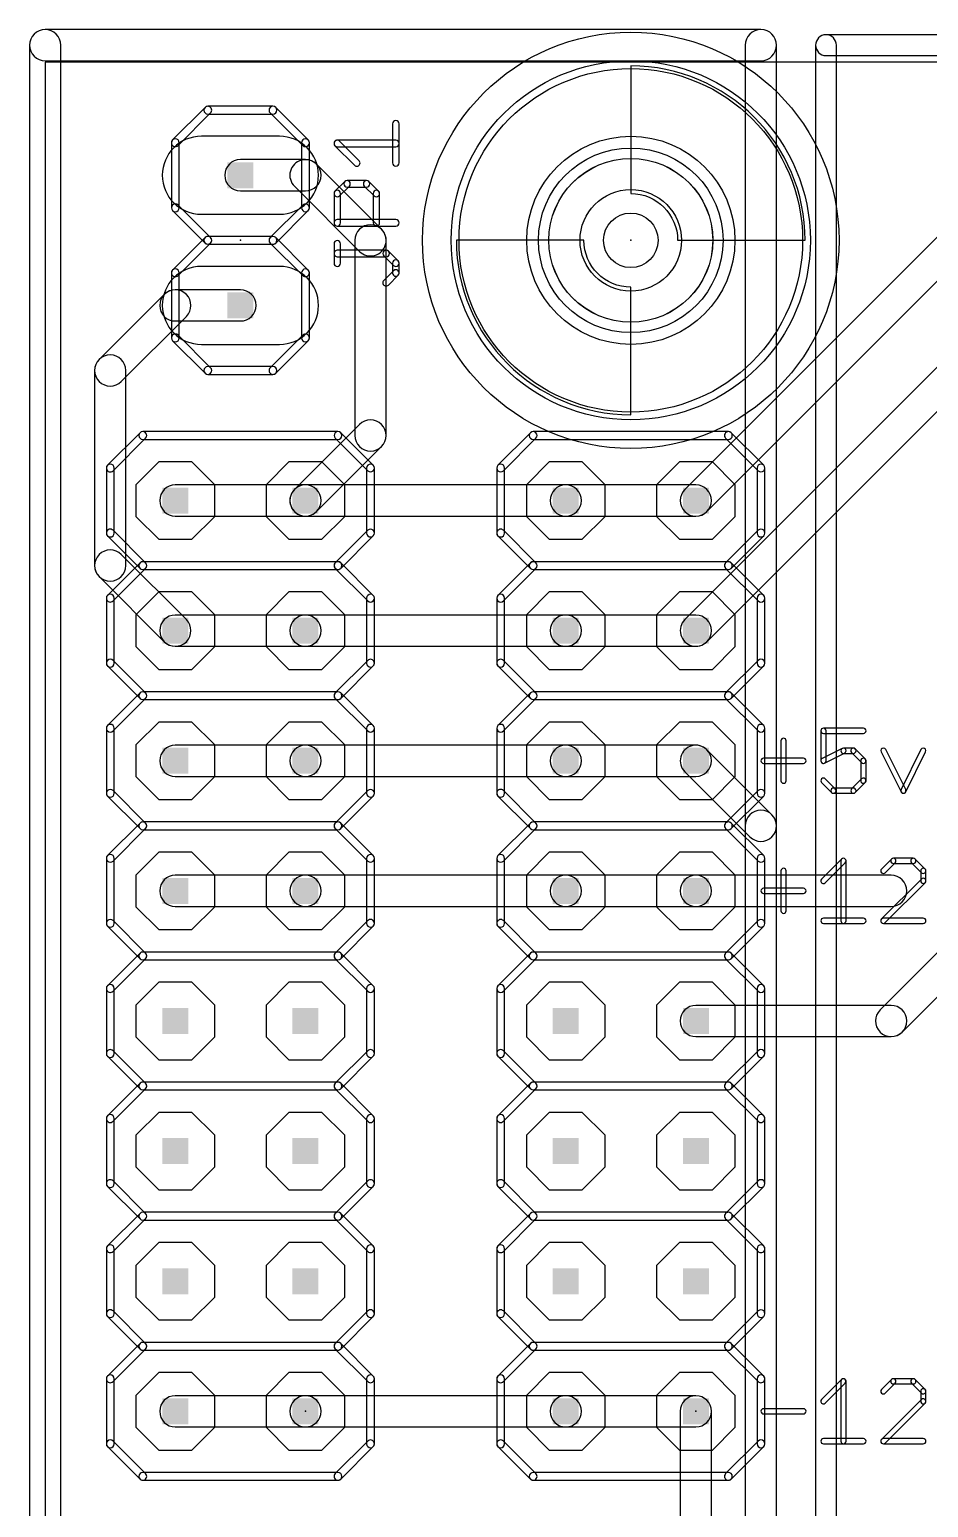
# Model space of a CAD drawing. Extents: x 0 to 140, y -12 to 45.
# Drawn here: x -0.3 to 17.24, y 15.9 to 44.75 of the extents above; entities that cross this region are included whole.
import ezdxf

# ---------------------------------------------------------------- set-up
doc = ezdxf.new("R2010")
doc.units = 0
for name, color, linetype in [('1', 14, 'CONTINUOUS'), ('16', 174, 'CONTINUOUS'), ('17', 94, 'CONTINUOUS'), ('20', 178, 'CONTINUOUS'), ('21', 251, 'CONTINUOUS'), ('23', 178, 'CONTINUOUS'), ('25', 251, 'CONTINUOUS'), ('39', 14, 'CONTINUOUS'), ('40', 174, 'CONTINUOUS'), ('41', 14, 'CONTINUOUS'), ('42', 174, 'CONTINUOUS'), ('43', 94, 'CONTINUOUS'), ('51', 251, 'CONTINUOUS')]:
    doc.layers.add(name, color=color, linetype=linetype)

# ---------------------------------------------------------------- blocks, each defined once
blk = doc.blocks.new('RECT')
blk.add_solid([(-0.5, -0.5), (0.5, -0.5), (-0.5, 0.5), (0.5, 0.5)])
blk = doc.blocks.new('LONGP100')
blk.add_lwpolyline([(-0.5, -0.5), (0.5, -0.5, 1), (0.5, 0.5), (-0.5, 0.5, 1)], format="xyb", close=True)
blk = doc.blocks.new('OCTAGONP')
blk.add_lwpolyline([(-0.5, -0.2071), (-0.5, 0.2071), (-0.2071, 0.5), (0.2071, 0.5), (0.5, 0.2071), (0.5, -0.2071), (0.2071, -0.5), (-0.2071, -0.5)], close=True)

msp = doc.modelspace()

# ---------------------------------------------------------------- linework, layer by layer
at = {"layer": '1'}
for points in [[(15.0368, 44.45), (15.0368, 0, 1), (15.4432, 0), (15.4432, 44.45, 1)], [(40.64, 44.6532), (15.24, 44.6532, 1), (15.24, 44.2468), (40.64, 44.2468, 1)], [(12.9155, 35.3445), (20.5355, 42.9645, 1), (20.1045, 43.3955), (12.4845, 35.7755, 1)], [(3.81, 41.6052), (5.08, 41.6052, 1), (5.08, 42.2148), (3.81, 42.2148, 1)], [(4.8645, 41.6945), (6.1345, 40.4245, 1), (6.5655, 40.8555), (5.2955, 42.1255, 1)], [(12.9155, 32.8045), (21.8055, 41.6945, 1), (21.3745, 42.1255), (12.4845, 33.2355, 1)], [(6.0452, 40.64), (6.0452, 36.83, 1), (6.6548, 36.83), (6.6548, 40.64, 1)], [(1.4855, 37.8845), (2.7555, 39.1545, 1), (2.3245, 39.5855), (1.0545, 38.3155, 1)], [(2.54, 39.0652), (3.81, 39.0652, 1), (3.81, 39.6748), (2.54, 39.6748, 1)], [(1.5748, 34.29), (1.5748, 38.1, 1), (0.9652, 38.1), (0.9652, 34.29, 1)], [(6.1345, 37.0455), (4.8645, 35.7755, 1), (5.2955, 35.3445), (6.5655, 36.6145, 1)], [(2.54, 35.2552), (5.08, 35.2552, 1), (5.08, 35.8648), (2.54, 35.8648, 1)], [(5.08, 35.2552), (10.16, 35.2552, 1), (10.16, 35.8648), (5.08, 35.8648, 1)], [(10.16, 35.2552), (12.7, 35.2552, 1), (12.7, 35.8648), (10.16, 35.8648, 1)], [(2.7555, 33.2355), (1.4855, 34.5055, 1), (1.0545, 34.0745), (2.3245, 32.8045, 1)], [(2.54, 32.7152), (5.08, 32.7152, 1), (5.08, 33.3248), (2.54, 33.3248, 1)], [(5.08, 32.7152), (10.16, 32.7152, 1), (10.16, 33.3248), (5.08, 33.3248, 1)], [(10.16, 32.7152), (12.7, 32.7152, 1), (12.7, 33.3248), (10.16, 33.3248, 1)], [(2.54, 30.1752), (5.08, 30.1752, 1), (5.08, 30.7848), (2.54, 30.7848, 1)], [(5.08, 30.1752), (10.16, 30.1752, 1), (10.16, 30.7848), (5.08, 30.7848, 1)], [(10.16, 30.1752), (12.7, 30.1752, 1), (12.7, 30.7848), (10.16, 30.7848, 1)], [(16.7255, 25.1845), (21.8055, 30.2645, 1), (21.3745, 30.6955), (16.2945, 25.6155, 1)], [(5.08, 28.2448), (2.54, 28.2448, 1), (2.54, 27.6352), (5.08, 27.6352, 1)], [(10.16, 28.2448), (5.08, 28.2448, 1), (5.08, 27.6352), (10.16, 27.6352, 1)], [(12.7, 28.2448), (10.16, 28.2448, 1), (10.16, 27.6352), (12.7, 27.6352, 1)], [(12.7, 27.6352), (16.51, 27.6352, 1), (16.51, 28.2448), (12.7, 28.2448, 1)], [(12.7, 25.0952), (16.51, 25.0952, 1), (16.51, 25.7048), (12.7, 25.7048, 1)], [(5.08, 18.0848), (2.54, 18.0848, 1), (2.54, 17.4752), (5.08, 17.4752, 1)], [(5.08, 17.4752), (10.16, 17.4752, 1), (10.16, 18.0848), (5.08, 18.0848, 1)]]:
    msp.add_lwpolyline(points, format="xyb", close=True, dxfattribs=at)
at = {"layer": '16'}
for points in [[(-0.3048, 44.45), (-0.3048, 0, 1), (0.3048, 0), (0.3048, 44.45, 1)], [(13.97, 44.7548), (0, 44.7548, 1), (0, 44.1452), (13.97, 44.1452, 1)], [(14.2748, 0), (14.2748, 44.45, 1), (13.6652, 44.45), (13.6652, 0, 1)], [(15.0368, 44.45), (15.0368, 12.065, 1), (15.4432, 12.065), (15.4432, 44.45, 1)], [(40.64, 44.6532), (15.24, 44.6532, 1), (15.24, 44.2468), (40.64, 44.2468, 1)], [(12.4845, 30.2645), (13.7545, 28.9945, 1), (14.1855, 29.4255), (12.9155, 30.6955, 1)], [(13.6652, 29.21), (13.6652, 13.97, 1), (14.2748, 13.97), (14.2748, 29.21, 1)], [(10.16, 17.4752), (12.7, 17.4752, 1), (12.7, 18.0848), (10.16, 18.0848, 1)], [(12.3952, 17.78), (12.3952, 13.335, 1), (13.0048, 13.335), (13.0048, 17.78, 1)]]:
    msp.add_lwpolyline(points, format="xyb", close=True, dxfattribs=at)
at = {"layer": '20'}
for p, q in [((139.6746, 44.12), (0, 44.12)), ((0, 44.12), (0, 0))]:
    msp.add_line(p, q, dxfattribs=at)
msp.add_circle((11.43, 40.64), 1.6, dxfattribs=at)
at = {"layer": '21'}
for points in [[(3.1211, 43.2339), (2.4861, 42.5989, 1), (2.5939, 42.4911), (3.2289, 43.1261, 1)], [(4.445, 43.2562), (3.175, 43.2562, 1), (3.175, 43.1038), (4.445, 43.1038, 1)], [(5.1339, 42.5989), (4.4989, 43.2339, 1), (4.3911, 43.1261), (5.0261, 42.4911, 1)], [(2.6162, 41.275), (2.6162, 42.545, 1), (2.4638, 42.545), (2.4638, 41.275, 1)], [(5.0038, 42.545), (5.0038, 41.275, 1), (5.1562, 41.275), (5.1562, 42.545, 1)], [(3.2289, 40.6939), (2.5939, 41.3289, 1), (2.4861, 41.2211), (3.1211, 40.5861, 1)], [(5.0261, 41.3289), (4.3911, 40.6939, 1), (4.4989, 40.5861), (5.1339, 41.2211, 1)], [(2.5939, 39.9511), (3.2289, 40.5861, 1), (3.1211, 40.6939), (2.4861, 40.0589, 1)], [(4.445, 40.7162), (3.175, 40.7162, 1), (3.175, 40.5638), (4.445, 40.5638, 1)], [(4.3911, 40.5861), (5.0261, 39.9511, 1), (5.1339, 40.0589), (4.4989, 40.6939, 1)], [(2.6162, 38.735), (2.6162, 40.005, 1), (2.4638, 40.005), (2.4638, 38.735, 1)], [(5.0038, 40.005), (5.0038, 38.735, 1), (5.1562, 38.735), (5.1562, 40.005, 1)], [(3.2289, 38.1539), (2.5939, 38.7889, 1), (2.4861, 38.6811), (3.1211, 38.0461, 1)], [(5.0261, 38.7889), (4.3911, 38.1539, 1), (4.4989, 38.0461), (5.1339, 38.6811, 1)], [(4.445, 38.1762), (3.175, 38.1762, 1), (3.175, 38.0238), (4.445, 38.0238, 1)], [(1.3239, 36.1411), (1.9589, 36.7761, 1), (1.8511, 36.8839), (1.2161, 36.2489, 1)], [(1.905, 36.7538), (5.715, 36.7538, 1), (5.715, 36.9062), (1.905, 36.9062, 1)], [(5.6611, 36.7761), (6.2961, 36.1411, 1), (6.4039, 36.2489), (5.7689, 36.8839, 1)], [(8.9439, 36.1411), (9.5789, 36.7761, 1), (9.4711, 36.8839), (8.8361, 36.2489, 1)], [(9.525, 36.7538), (13.335, 36.7538, 1), (13.335, 36.9062), (9.525, 36.9062, 1)], [(13.2811, 36.7761), (13.9161, 36.1411, 1), (14.0239, 36.2489), (13.3889, 36.8839, 1)], [(1.3462, 34.925), (1.3462, 36.195, 1), (1.1938, 36.195), (1.1938, 34.925, 1)], [(6.4262, 34.925), (6.4262, 36.195, 1), (6.2738, 36.195), (6.2738, 34.925, 1)], [(8.9662, 34.925), (8.9662, 36.195, 1), (8.8138, 36.195), (8.8138, 34.925, 1)], [(14.0462, 34.925), (14.0462, 36.195, 1), (13.8938, 36.195), (13.8938, 34.925, 1)], [(1.9589, 34.3439), (1.3239, 34.9789, 1), (1.2161, 34.8711), (1.8511, 34.2361, 1)], [(5.7689, 34.2361), (6.4039, 34.8711, 1), (6.2961, 34.9789), (5.6611, 34.3439, 1)], [(9.5789, 34.3439), (8.9439, 34.9789, 1), (8.8361, 34.8711), (9.4711, 34.2361, 1)], [(13.3889, 34.2361), (14.0239, 34.8711, 1), (13.9161, 34.9789), (13.2811, 34.3439, 1)], [(1.3239, 33.6011), (1.9589, 34.2361, 1), (1.8511, 34.3439), (1.2161, 33.7089, 1)], [(1.905, 34.2138), (5.715, 34.2138, 1), (5.715, 34.3662), (1.905, 34.3662, 1)], [(5.6611, 34.2361), (6.2961, 33.6011, 1), (6.4039, 33.7089), (5.7689, 34.3439, 1)], [(8.9439, 33.6011), (9.5789, 34.2361, 1), (9.4711, 34.3439), (8.8361, 33.7089, 1)], [(9.525, 34.2138), (13.335, 34.2138, 1), (13.335, 34.3662), (9.525, 34.3662, 1)], [(13.2811, 34.2361), (13.9161, 33.6011, 1), (14.0239, 33.7089), (13.3889, 34.3439, 1)], [(1.3462, 32.385), (1.3462, 33.655, 1), (1.1938, 33.655), (1.1938, 32.385, 1)], [(6.4262, 32.385), (6.4262, 33.655, 1), (6.2738, 33.655), (6.2738, 32.385, 1)], [(8.9662, 32.385), (8.9662, 33.655, 1), (8.8138, 33.655), (8.8138, 32.385, 1)], [(14.0462, 32.385), (14.0462, 33.655, 1), (13.8938, 33.655), (13.8938, 32.385, 1)], [(1.9589, 31.8039), (1.3239, 32.4389, 1), (1.2161, 32.3311), (1.8511, 31.6961, 1)], [(5.7689, 31.6961), (6.4039, 32.3311, 1), (6.2961, 32.4389), (5.6611, 31.8039, 1)], [(9.5789, 31.8039), (8.9439, 32.4389, 1), (8.8361, 32.3311), (9.4711, 31.6961, 1)], [(13.3889, 31.6961), (14.0239, 32.3311, 1), (13.9161, 32.4389), (13.2811, 31.8039, 1)], [(1.3239, 31.0611), (1.9589, 31.6961, 1), (1.8511, 31.8039), (1.2161, 31.1689, 1)], [(1.905, 31.6738), (5.715, 31.6738, 1), (5.715, 31.8262), (1.905, 31.8262, 1)], [(6.4039, 31.1689), (5.7689, 31.8039, 1), (5.6611, 31.6961), (6.2961, 31.0611, 1)], [(8.9439, 31.0611), (9.5789, 31.6961, 1), (9.4711, 31.8039), (8.8361, 31.1689, 1)], [(9.525, 31.6738), (13.335, 31.6738, 1), (13.335, 31.8262), (9.525, 31.8262, 1)], [(14.0239, 31.1689), (13.3889, 31.8039, 1), (13.2811, 31.6961), (13.9161, 31.0611, 1)], [(1.3462, 29.845), (1.3462, 31.115, 1), (1.1938, 31.115), (1.1938, 29.845, 1)], [(6.4262, 29.845), (6.4262, 31.115, 1), (6.2738, 31.115), (6.2738, 29.845, 1)], [(8.9662, 29.845), (8.9662, 31.115, 1), (8.8138, 31.115), (8.8138, 29.845, 1)], [(14.0462, 29.845), (14.0462, 31.115, 1), (13.8938, 31.115), (13.8938, 29.845, 1)], [(14.3598, 30.8703), (14.3598, 30.0907, 1), (14.4614, 30.0907), (14.4614, 30.8703, 1)], [(15.9698, 31.116), (15.1902, 31.116, 1), (15.1902, 31.0144), (15.9698, 31.0144, 1)], [(15.1394, 31.0652), (15.1394, 30.4805, 1), (15.241, 30.4805), (15.241, 31.0652, 1)], [(15.2129, 30.4351), (15.6027, 30.63, 1), (15.5573, 30.7208), (15.1675, 30.5259, 1)], [(15.58, 30.6246), (15.7749, 30.6246, 1), (15.7749, 30.7262), (15.58, 30.7262, 1)], [(15.739, 30.6395), (15.9339, 30.4446, 1), (16.0057, 30.5164), (15.8108, 30.7113, 1)], [(16.3142, 30.6527), (16.704, 29.8731, 1), (16.7948, 29.9185), (16.405, 30.6981, 1)], [(16.7948, 29.8731), (17.1846, 30.6527, 1), (17.0938, 30.6981), (16.704, 29.9185, 1)], [(14.0208, 30.4297), (14.8004, 30.4297, 1), (14.8004, 30.5313), (14.0208, 30.5313, 1)], [(15.919, 30.4805), (15.919, 30.0907, 1), (16.0206, 30.0907), (16.0206, 30.4805, 1)], [(15.421, 29.9317), (15.2261, 30.1266, 1), (15.1543, 30.0548), (15.3492, 29.8599, 1)], [(15.9339, 30.1266), (15.739, 29.9317, 1), (15.8108, 29.8599), (16.0057, 30.0548, 1)], [(1.9589, 29.2639), (1.3239, 29.8989, 1), (1.2161, 29.7911), (1.8511, 29.1561, 1)], [(5.7689, 29.1561), (6.4039, 29.7911, 1), (6.2961, 29.8989), (5.6611, 29.2639, 1)], [(9.5789, 29.2639), (8.9439, 29.8989, 1), (8.8361, 29.7911), (9.4711, 29.1561, 1)], [(13.3889, 29.1561), (14.0239, 29.7911, 1), (13.9161, 29.8989), (13.2811, 29.2639, 1)], [(15.7749, 29.9466), (15.3851, 29.9466, 1), (15.3851, 29.845), (15.7749, 29.845, 1)], [(1.3239, 28.5211), (1.9589, 29.1561, 1), (1.8511, 29.2639), (1.2161, 28.6289, 1)], [(1.905, 29.1338), (5.715, 29.1338, 1), (5.715, 29.2862), (1.905, 29.2862, 1)], [(6.4039, 28.6289), (5.7689, 29.2639, 1), (5.6611, 29.1561), (6.2961, 28.5211, 1)], [(8.9439, 28.5211), (9.5789, 29.1561, 1), (9.4711, 29.2639), (8.8361, 28.6289, 1)], [(9.525, 29.1338), (13.335, 29.1338, 1), (13.335, 29.2862), (9.525, 29.2862, 1)], [(14.0239, 28.6289), (13.3889, 29.2639, 1), (13.2811, 29.1561), (13.9161, 28.5211, 1)], [(1.3462, 27.305), (1.3462, 28.575, 1), (1.1938, 28.575), (1.1938, 27.305, 1)], [(6.4262, 27.305), (6.4262, 28.575, 1), (6.2738, 28.575), (6.2738, 27.305, 1)], [(8.9662, 27.305), (8.9662, 28.575, 1), (8.8138, 28.575), (8.8138, 27.305, 1)], [(14.0462, 27.305), (14.0462, 28.575, 1), (13.8938, 28.575), (13.8938, 27.305, 1)], [(15.2261, 28.0995), (15.6159, 28.4893, 1), (15.5441, 28.5611), (15.1543, 28.1713, 1)], [(15.5292, 28.5252), (15.5292, 27.3558, 1), (15.6308, 27.3558), (15.6308, 28.5252, 1)], [(16.5186, 28.5611), (16.3237, 28.3662, 1), (16.3955, 28.2944), (16.5904, 28.4893, 1)], [(16.9443, 28.576), (16.5545, 28.576, 1), (16.5545, 28.4744), (16.9443, 28.4744, 1)], [(17.1751, 28.3662), (16.9802, 28.5611, 1), (16.9084, 28.4893), (17.1033, 28.2944, 1)], [(14.3598, 28.3303), (14.3598, 27.5507, 1), (14.4614, 27.5507), (14.4614, 28.3303, 1)], [(17.19, 28.1354), (17.19, 28.3303, 1), (17.0884, 28.3303), (17.0884, 28.1354, 1)], [(14.0208, 27.8897), (14.8004, 27.8897, 1), (14.8004, 27.9913), (14.0208, 27.9913, 1)], [(16.3955, 27.3199), (17.1751, 28.0995, 1), (17.1033, 28.1713), (16.3237, 27.3917, 1)], [(1.9589, 26.7239), (1.3239, 27.3589, 1), (1.2161, 27.2511), (1.8511, 26.6161, 1)], [(5.7689, 26.6161), (6.4039, 27.2511, 1), (6.2961, 27.3589), (5.6611, 26.7239, 1)], [(9.5789, 26.7239), (8.9439, 27.3589, 1), (8.8361, 27.2511), (9.4711, 26.6161, 1)], [(13.3889, 26.6161), (14.0239, 27.2511, 1), (13.9161, 27.3589), (13.2811, 26.7239, 1)], [(15.1902, 27.305), (15.9698, 27.305, 1), (15.9698, 27.4066), (15.1902, 27.4066, 1)], [(17.1392, 27.4066), (16.3596, 27.4066, 1), (16.3596, 27.305), (17.1392, 27.305, 1)], [(1.3239, 25.9811), (1.9589, 26.6161, 1), (1.8511, 26.7239), (1.2161, 26.0889, 1)], [(1.905, 26.5938), (5.715, 26.5938, 1), (5.715, 26.7462), (1.905, 26.7462, 1)], [(6.4039, 26.0889), (5.7689, 26.7239, 1), (5.6611, 26.6161), (6.2961, 25.9811, 1)], [(8.9439, 25.9811), (9.5789, 26.6161, 1), (9.4711, 26.7239), (8.8361, 26.0889, 1)], [(9.525, 26.5938), (13.335, 26.5938, 1), (13.335, 26.7462), (9.525, 26.7462, 1)], [(14.0239, 26.0889), (13.3889, 26.7239, 1), (13.2811, 26.6161), (13.9161, 25.9811, 1)], [(1.3462, 24.765), (1.3462, 26.035, 1), (1.1938, 26.035), (1.1938, 24.765, 1)], [(6.4262, 24.765), (6.4262, 26.035, 1), (6.2738, 26.035), (6.2738, 24.765, 1)], [(8.9662, 24.765), (8.9662, 26.035, 1), (8.8138, 26.035), (8.8138, 24.765, 1)], [(14.0462, 24.765), (14.0462, 26.035, 1), (13.8938, 26.035), (13.8938, 24.765, 1)], [(1.9589, 24.1839), (1.3239, 24.8189, 1), (1.2161, 24.7111), (1.8511, 24.0761, 1)], [(5.7689, 24.0761), (6.4039, 24.7111, 1), (6.2961, 24.8189), (5.6611, 24.1839, 1)], [(9.5789, 24.1839), (8.9439, 24.8189, 1), (8.8361, 24.7111), (9.4711, 24.0761, 1)], [(13.3889, 24.0761), (14.0239, 24.7111, 1), (13.9161, 24.8189), (13.2811, 24.1839, 1)], [(1.3239, 23.4411), (1.9589, 24.0761, 1), (1.8511, 24.1839), (1.2161, 23.5489, 1)], [(1.905, 24.0538), (5.715, 24.0538, 1), (5.715, 24.2062), (1.905, 24.2062, 1)], [(6.4039, 23.5489), (5.7689, 24.1839, 1), (5.6611, 24.0761), (6.2961, 23.4411, 1)], [(8.9439, 23.4411), (9.5789, 24.0761, 1), (9.4711, 24.1839), (8.8361, 23.5489, 1)], [(9.525, 24.0538), (13.335, 24.0538, 1), (13.335, 24.2062), (9.525, 24.2062, 1)], [(14.0239, 23.5489), (13.3889, 24.1839, 1), (13.2811, 24.0761), (13.9161, 23.4411, 1)], [(1.3462, 22.225), (1.3462, 23.495, 1), (1.1938, 23.495), (1.1938, 22.225, 1)], [(6.4262, 22.225), (6.4262, 23.495, 1), (6.2738, 23.495), (6.2738, 22.225, 1)], [(8.9662, 22.225), (8.9662, 23.495, 1), (8.8138, 23.495), (8.8138, 22.225, 1)], [(14.0462, 22.225), (14.0462, 23.495, 1), (13.8938, 23.495), (13.8938, 22.225, 1)], [(1.9589, 21.6439), (1.3239, 22.2789, 1), (1.2161, 22.1711), (1.8511, 21.5361, 1)], [(5.7689, 21.5361), (6.4039, 22.1711, 1), (6.2961, 22.2789), (5.6611, 21.6439, 1)], [(9.5789, 21.6439), (8.9439, 22.2789, 1), (8.8361, 22.1711), (9.4711, 21.5361, 1)], [(13.3889, 21.5361), (14.0239, 22.1711, 1), (13.9161, 22.2789), (13.2811, 21.6439, 1)], [(1.3239, 20.9011), (1.9589, 21.5361, 1), (1.8511, 21.6439), (1.2161, 21.0089, 1)], [(1.905, 21.5138), (5.715, 21.5138, 1), (5.715, 21.6662), (1.905, 21.6662, 1)], [(6.4039, 21.0089), (5.7689, 21.6439, 1), (5.6611, 21.5361), (6.2961, 20.9011, 1)], [(8.9439, 20.9011), (9.5789, 21.5361, 1), (9.4711, 21.6439), (8.8361, 21.0089, 1)], [(9.525, 21.5138), (13.335, 21.5138, 1), (13.335, 21.6662), (9.525, 21.6662, 1)], [(14.0239, 21.0089), (13.3889, 21.6439, 1), (13.2811, 21.5361), (13.9161, 20.9011, 1)], [(1.3462, 19.685), (1.3462, 20.955, 1), (1.1938, 20.955), (1.1938, 19.685, 1)], [(6.4262, 19.685), (6.4262, 20.955, 1), (6.2738, 20.955), (6.2738, 19.685, 1)], [(8.9662, 19.685), (8.9662, 20.955, 1), (8.8138, 20.955), (8.8138, 19.685, 1)], [(14.0462, 19.685), (14.0462, 20.955, 1), (13.8938, 20.955), (13.8938, 19.685, 1)], [(1.9589, 19.1039), (1.3239, 19.7389, 1), (1.2161, 19.6311), (1.8511, 18.9961, 1)], [(5.7689, 18.9961), (6.4039, 19.6311, 1), (6.2961, 19.7389), (5.6611, 19.1039, 1)], [(9.5789, 19.1039), (8.9439, 19.7389, 1), (8.8361, 19.6311), (9.4711, 18.9961, 1)], [(13.3889, 18.9961), (14.0239, 19.6311, 1), (13.9161, 19.7389), (13.2811, 19.1039, 1)], [(1.3239, 18.3611), (1.9589, 18.9961, 1), (1.8511, 19.1039), (1.2161, 18.4689, 1)], [(1.905, 18.9738), (5.715, 18.9738, 1), (5.715, 19.1262), (1.905, 19.1262, 1)], [(6.4039, 18.4689), (5.7689, 19.1039, 1), (5.6611, 18.9961), (6.2961, 18.3611, 1)], [(8.9439, 18.3611), (9.5789, 18.9961, 1), (9.4711, 19.1039), (8.8361, 18.4689, 1)], [(9.525, 18.9738), (13.335, 18.9738, 1), (13.335, 19.1262), (9.525, 19.1262, 1)], [(14.0239, 18.4689), (13.3889, 19.1039, 1), (13.2811, 18.9961), (13.9161, 18.3611, 1)], [(1.3462, 17.145), (1.3462, 18.415, 1), (1.1938, 18.415), (1.1938, 17.145, 1)], [(6.4262, 17.145), (6.4262, 18.415, 1), (6.2738, 18.415), (6.2738, 17.145, 1)], [(8.9662, 17.145), (8.9662, 18.415, 1), (8.8138, 18.415), (8.8138, 17.145, 1)], [(14.0462, 17.145), (14.0462, 18.415, 1), (13.8938, 18.415), (13.8938, 17.145, 1)], [(15.2261, 17.9395), (15.6159, 18.3293, 1), (15.5441, 18.4011), (15.1543, 18.0113, 1)], [(15.5292, 18.3652), (15.5292, 17.1958, 1), (15.6308, 17.1958), (15.6308, 18.3652, 1)], [(16.5186, 18.4011), (16.3237, 18.2062, 1), (16.3955, 18.1344), (16.5904, 18.3293, 1)], [(16.9443, 18.416), (16.5545, 18.416, 1), (16.5545, 18.3144), (16.9443, 18.3144, 1)], [(17.1751, 18.2062), (16.9802, 18.4011, 1), (16.9084, 18.3293), (17.1033, 18.1344, 1)], [(17.19, 17.9754), (17.19, 18.1703, 1), (17.0884, 18.1703), (17.0884, 17.9754, 1)], [(16.3955, 17.1599), (17.1751, 17.9395, 1), (17.1033, 18.0113), (16.3237, 17.2317, 1)], [(14.0208, 17.7297), (14.8004, 17.7297, 1), (14.8004, 17.8313), (14.0208, 17.8313, 1)], [(1.9589, 16.5639), (1.3239, 17.1989, 1), (1.2161, 17.0911), (1.8511, 16.4561, 1)], [(5.7689, 16.4561), (6.4039, 17.0911, 1), (6.2961, 17.1989), (5.6611, 16.5639, 1)], [(9.5789, 16.5639), (8.9439, 17.1989, 1), (8.8361, 17.0911), (9.4711, 16.4561, 1)], [(13.3889, 16.4561), (14.0239, 17.0911, 1), (13.9161, 17.1989), (13.2811, 16.5639, 1)], [(15.1902, 17.145), (15.9698, 17.145, 1), (15.9698, 17.2466), (15.1902, 17.2466, 1)], [(17.1392, 17.2466), (16.3596, 17.2466, 1), (16.3596, 17.145), (17.1392, 17.145, 1)], [(5.715, 16.5862), (1.905, 16.5862, 1), (1.905, 16.4338), (5.715, 16.4338, 1)], [(13.335, 16.5862), (9.525, 16.5862, 1), (9.525, 16.4338), (13.335, 16.4338, 1)]]:
    msp.add_lwpolyline(points, format="xyb", close=True, dxfattribs=at)
for radius in [3.5052, 3.3528, 1.8016, 1.5984]:
    msp.add_circle((11.43, 40.64), radius, dxfattribs=at)
at = {"layer": '23'}
for p in [(3.81, 40.64), (11.43, 40.64), (5.08, 17.78), (12.7, 17.78)]:
    msp.add_point(p, dxfattribs=at)
at = {"layer": '25'}
for points in [[(6.9088, 42.1503), (6.9088, 42.9129, 1), (6.7818, 42.9129), (6.7818, 42.1503, 1)], [(6.1276, 42.1952), (5.7462, 42.5765, 1), (5.6564, 42.4867), (6.0377, 42.1054, 1)], [(5.7013, 42.4681), (6.8453, 42.4681, 1), (6.8453, 42.5951), (5.7013, 42.5951, 1)], [(5.7462, 41.508), (5.9369, 41.6986, 1), (5.8471, 41.7885), (5.6564, 41.5978, 1)], [(5.7648, 40.9809), (5.7648, 41.5529, 1), (5.6378, 41.5529), (5.6378, 40.9809, 1)], [(5.892, 41.6801), (6.2733, 41.6801, 1), (6.2733, 41.807), (5.892, 41.807, 1)], [(6.2284, 41.6986), (6.4191, 41.508, 1), (6.5089, 41.5978), (6.3182, 41.7885, 1)], [(6.4005, 41.5529), (6.4005, 40.9809, 1), (6.5275, 40.9809), (6.5275, 41.5529, 1)], [(6.8453, 41.0444), (5.7013, 41.0444, 1), (5.7013, 40.9174), (6.8453, 40.9174, 1)], [(5.7648, 40.1928), (5.7648, 40.5742, 1), (5.6378, 40.5742), (5.6378, 40.1928, 1)], [(6.6546, 40.447), (5.7013, 40.447, 1), (5.7013, 40.32), (6.6546, 40.32, 1)], [(6.8902, 40.2377), (6.6995, 40.4284, 1), (6.6097, 40.3386), (6.8004, 40.1479, 1)], [(6.9088, 40.0022), (6.9088, 40.1928, 1), (6.7818, 40.1928), (6.7818, 40.0022, 1)], [(6.6995, 39.7666), (6.8902, 39.9573, 1), (6.8004, 40.0471), (6.6097, 39.8564, 1)]]:
    msp.add_lwpolyline(points, format="xyb", close=True, dxfattribs=at)
at = {"layer": '39'}
for radius in [4.064, 2.032]:
    msp.add_circle((11.43, 40.64), radius, dxfattribs=at)
at = {"layer": '40'}
for radius in [4.064, 2.032]:
    msp.add_circle((11.43, 40.64), radius, dxfattribs=at)
at = {"layer": '41'}
for radius in [4.064, 2.032]:
    msp.add_circle((11.43, 40.64), radius, dxfattribs=at)
at = {"layer": '42'}
for radius in [4.064, 2.032]:
    msp.add_circle((11.43, 40.64), radius, dxfattribs=at)
at = {"layer": '43'}
for radius in [4.064, 2.032]:
    msp.add_circle((11.43, 40.64), radius, dxfattribs=at)
at = {"layer": '51'}
for points in [[(12.3444, 40.64), (14.8336, 40.64, 0.4142), (11.43, 44.0436), (11.43, 41.5544, -0.4142)], [(10.5156, 40.64), (8.0264, 40.64, 0.4142), (11.43, 37.2364), (11.43, 39.7256, -0.4142)]]:
    msp.add_lwpolyline(points, format="xyb", close=True, dxfattribs=at)
for radius in [0.9906, 0.5334]:
    msp.add_circle((11.43, 40.64), radius, dxfattribs=at)

# ---------------------------------------------------------------- block references
at = {"layer": '17', "xscale": 1.524, "yscale": 1.524}
for p in [(3.81, 41.91), (3.81, 41.91), (3.81, 39.37), (3.81, 39.37)]:
    msp.add_blockref('LONGP100', p, dxfattribs=at)
at = {"layer": '17', "xscale": 1.524, "yscale": 1.524, "rotation": 90}
for p in [(2.54, 35.56), (2.54, 35.56), (5.08, 35.56), (5.08, 35.56), (10.16, 35.56), (10.16, 35.56), (12.7, 35.56), (12.7, 35.56), (2.54, 33.02), (2.54, 33.02), (5.08, 33.02), (5.08, 33.02), (10.16, 33.02), (10.16, 33.02), (12.7, 33.02), (12.7, 33.02), (2.54, 30.48), (2.54, 30.48), (5.08, 30.48), (5.08, 30.48), (10.16, 30.48), (10.16, 30.48), (12.7, 30.48), (12.7, 30.48), (2.54, 27.94), (2.54, 27.94), (5.08, 27.94), (5.08, 27.94), (10.16, 27.94), (10.16, 27.94), (12.7, 27.94), (12.7, 27.94), (2.54, 25.4), (2.54, 25.4), (5.08, 25.4), (5.08, 25.4), (10.16, 25.4), (10.16, 25.4), (12.7, 25.4), (12.7, 25.4), (2.54, 22.86), (2.54, 22.86), (5.08, 22.86), (5.08, 22.86), (10.16, 22.86), (10.16, 22.86), (12.7, 22.86), (12.7, 22.86), (2.54, 20.32), (2.54, 20.32), (5.08, 20.32), (5.08, 20.32), (10.16, 20.32), (10.16, 20.32), (12.7, 20.32), (12.7, 20.32), (2.54, 17.78), (2.54, 17.78), (5.08, 17.78), (5.08, 17.78), (10.16, 17.78), (10.16, 17.78), (12.7, 17.78), (12.7, 17.78)]:
    msp.add_blockref('OCTAGONP', p, dxfattribs=at)
at = {"layer": '51', "xscale": 0.508, "yscale": 0.508}
for p, rotation in [((3.81, 41.91), 270), ((3.81, 39.37), 270), ((2.54, 35.56), 90), ((5.08, 35.56), 90), ((10.16, 35.56), 90), ((12.7, 35.56), 90), ((2.54, 33.02), 90), ((5.08, 33.02), 90), ((10.16, 33.02), 90), ((12.7, 33.02), 90), ((2.54, 30.48), 90), ((5.08, 30.48), 90), ((10.16, 30.48), 90), ((12.7, 30.48), 90), ((2.54, 27.94), 90), ((5.08, 27.94), 90), ((10.16, 27.94), 90), ((12.7, 27.94), 90), ((2.54, 25.4), 90), ((5.08, 25.4), 90), ((10.16, 25.4), 90), ((12.7, 25.4), 90), ((2.54, 22.86), 90), ((5.08, 22.86), 90), ((10.16, 22.86), 90), ((12.7, 22.86), 90), ((2.54, 20.32), 90), ((5.08, 20.32), 90), ((10.16, 20.32), 90), ((12.7, 20.32), 90), ((2.54, 17.78), 90), ((5.08, 17.78), 90), ((10.16, 17.78), 90), ((12.7, 17.78), 90)]:
    msp.add_blockref('RECT', p, dxfattribs=dict(at, rotation=rotation))

doc.saveas('drawing.dxf')
